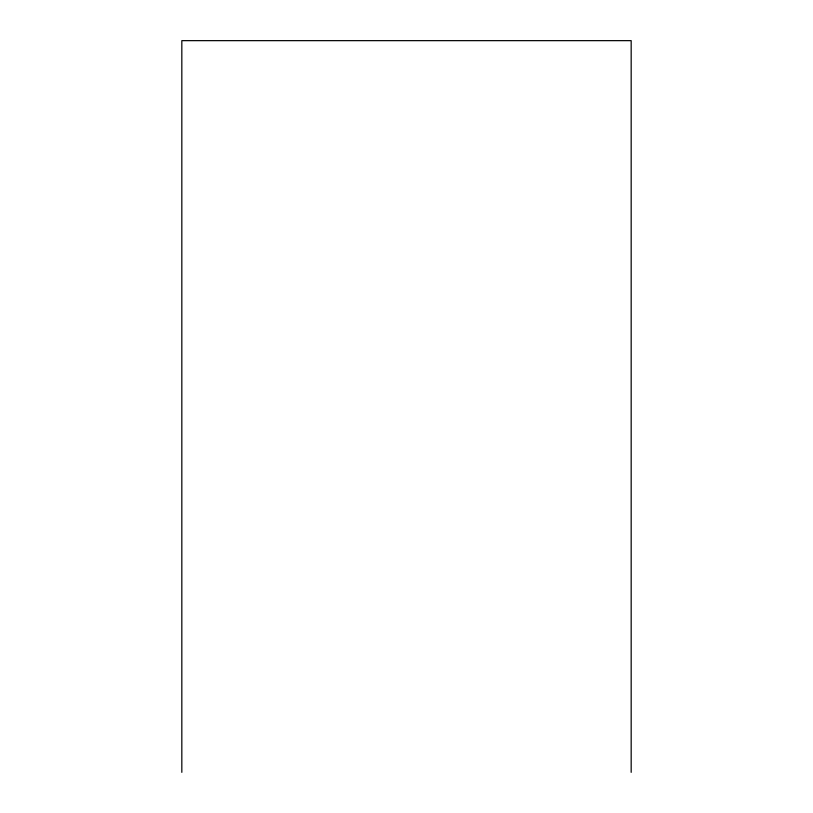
<?xml version="1.0" encoding="UTF-8"?>
<svg xmlns="http://www.w3.org/2000/svg" width="813" height="813" viewBox="0 0 813 813"><rect width="100%" height="100%" fill="white"/><g stroke="black" fill="none" stroke-linecap="round" stroke-linejoin="round"><path stroke-width="1.22" d="M631.173 772.35L631.173 40.65L181.827 40.65L181.827 772.35"/></g></svg>
